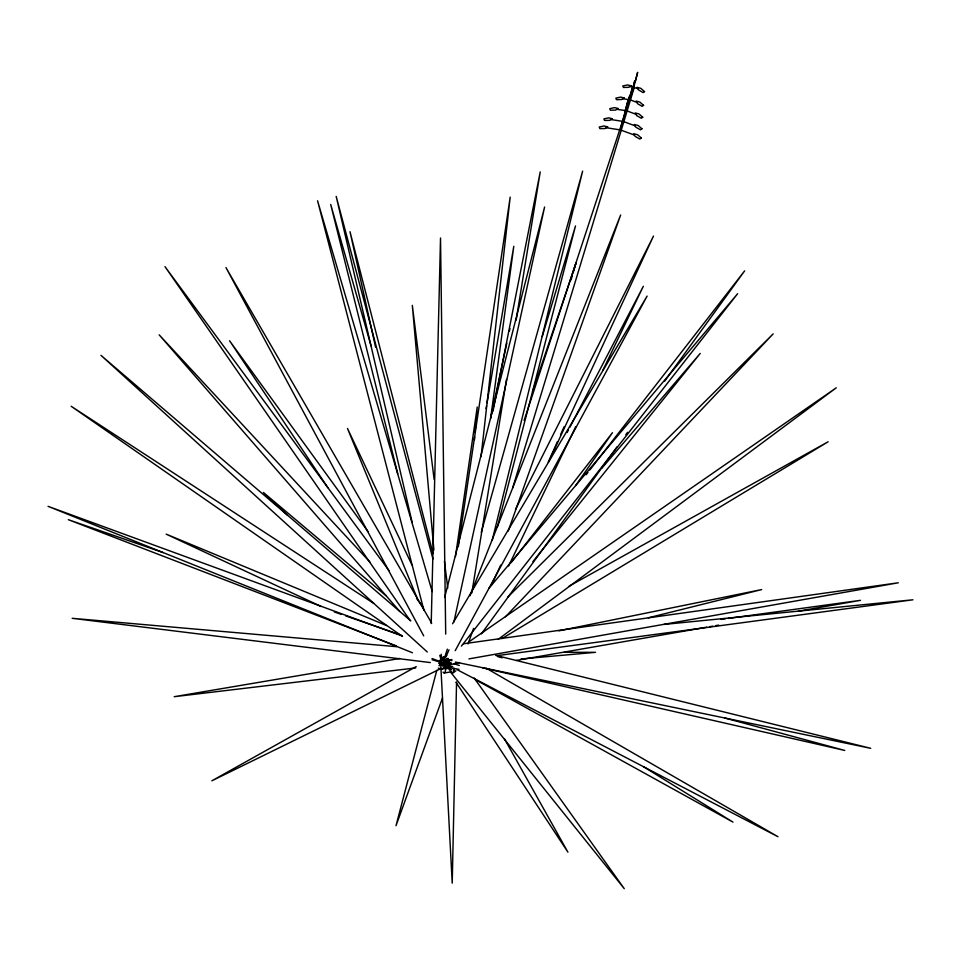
<?xml version="1.0" encoding="UTF-8"?>
<svg xmlns="http://www.w3.org/2000/svg" width="961" height="961" viewBox="0 0 961 961"><rect width="100%" height="100%" fill="white"/><g stroke="black" fill="none" stroke-linecap="round" stroke-linejoin="round"><path stroke-width="1.44" d="M456.559 682.118L452.223 883.159L440.847 666.766M431.213 623.557L440.522 238.004L445.7 634.116M445.88 665.889L445.387 671.271L444.715 672.748L443.021 672.232M445.592 666.357L447.297 661.48M474.422 439.898L474.686 436.907M475.07 432.426L477.245 407.02L455.454 556.551M481.041 456.715L510.183 197.113L458.313 546.761M490.627 418.576L513.787 246.304L487.059 402.779M635.197 81.949L637.66 72.339L633.852 86.838L524.105 420.534M471.827 592.841L506.507 379.427M516.129 320.145L540.214 171.935L492.957 411.404M486.05 408.677L486.554 405.734M443.562 659.15L444.078 656.531M491.383 414.792L506.819 343.101M509.33 331.401L509.967 328.482M453.892 621.971L544.599 207.011L444.643 597.478M447.345 649.155L444.246 658.886M633.299 86.958L634.164 87.715L633.852 86.838M492.296 539.938L582.63 171.142L481.281 532.31M497.293 527.277L575.507 225.931L542.244 336.53M453.988 671.21L453.904 667.991M436.799 670.31L396.004 825.703L442.504 697.974M620.446 129.315L625.443 110.347M623.136 120.798L627.401 104.593M626.512 110.119L629.851 97.397M629.972 99.151L632.374 90.01M449.015 649.792L445.844 657.108M446.421 665.997L452.331 673.457L451.742 671.943M448.006 659.474L446.865 664.243L447.225 666.73M446.649 665.048L449.808 659.678M571.038 279.999L572.3 275.687M573.14 272.804L576.095 262.737L532.526 391.728M512.621 488.08L634.164 87.715M468.043 643.93L473.569 628.41M508.201 531.061L620.638 215L470.037 595.724M548.25 462.157L557.464 441.628M560.527 434.78L564.215 426.564M491.299 585.453L500.765 565.056M548.731 461.736L653.492 236.07L515.504 509.318M508.609 565.969L575.651 426.804M602.979 370.057L643.329 286.294L569.873 427.225M567.098 432.546L568.492 429.891M455.214 650.669L647.113 296.096L452.571 623.761M575.711 485.521L612.457 432.702L511.132 562.653M446.649 655.354L443.381 659.282L440.078 660.808M481.401 633.864L616.974 446.913M625.779 434.768L627.545 432.342M664.519 381.349L744.631 270.882L589.802 470.013M445.472 665.925L442.012 669.156L438.336 668.171M586.114 474.746L587.964 472.38M461.364 646.14L737.628 293.706L488.837 588.384M532.923 561.572L700.233 353.42L601.838 468.223M505.462 616.806L773.173 333.887L507.864 596.997M448.979 661.132L442.829 666.117M452.331 673.457L455.946 670.778M498.062 639.437L836.25 387.824L468.728 641.996M501.966 638.609L828.13 441.76L569.188 586.126M447.213 662.549L441.495 665.24M416.209 666.574L211.84 780.812L441.279 668.375M448.943 662.489L443.814 664.556L439.561 664.495M447.189 665.024L451.322 663.234M448.03 658.345L445.063 659.534L440.27 659.318M459.526 662.513L446.937 665.432M441.676 660.267L443.946 659.51M446.613 663.234L449.267 662.393M451.958 659.57L446.541 660.303L441.363 658.213M442.012 669.156L444.919 668.436M648.351 617.791L761.689 589.573L558.846 630.848M445.039 665.36L438.961 665.601M445.303 659.823L448.475 659.174M468.908 658.898L898.319 582.786L463.586 643.762M443.886 673.084L449.796 672.063M516.273 660.447L706.852 627.173M709.807 626.656L712.762 626.14M715.717 625.623L718.672 625.106M798.447 611.172L860.491 600.337L728.402 618.403M399.812 658.477L174.193 696.701L415.717 667.931M459.01 669.324L452.775 668.363L446.853 665.805M451.874 660.627L444.559 659.69M720.978 619.413L725.435 618.8M496.957 655.666L912.95 599.796L663.931 624.434M521.018 658.97L595.568 652.327L564.287 652.303M443.67 663.703L438.721 663.354M396.497 646.681L72.171 618.307L430.372 662.573M440.426 662.237L432.102 659.726M451.081 663.102L445.784 661.552L442.096 657.24M622.836 98.755L629.419 99.68M616.818 109.314L625.959 110.647M610.968 119.56L622.584 121.326M452.703 666.574L447.382 665.637M606.319 127.729L619.893 129.855M440.643 661.757L432.03 658.537M455.358 662.057L870.738 748.319L495.648 655.354M482.722 667.871L844.767 750.445L724.774 717.999M629.779 86.55L633.311 87.367M497.798 656.627L502.135 657.804M634.128 87.547L637.84 88.628M453.748 663.643L459.358 665.48M163.106 552.563L68.291 519.673L396.088 645.804M334.356 611.965L341.431 614.427M345.672 615.893L400.869 635.041M620.746 130.047L634.416 135.057M402.383 636.026L48.05 506.327L412.449 652.759M623.437 121.518L635.101 125.843M626.8 110.839L635.954 114.275M630.248 99.872L636.831 102.371M386.442 625.503L166.181 534.136L321.094 606.475M443.934 664.015L439.273 661.624M457.364 669.805L777.978 836.719L486.29 668.243M453.34 671.078L454.109 671.499M475.227 679.523L732.979 822.111L643.714 766.83M373.769 603.424L71.15 406.263L402.479 636.41M445.267 661.504L447.526 663.138M439.886 660.82L444.174 663.558L443.586 661.612M451.73 669.901L447.009 666.117M385.926 595.628L263.41 492.464L287.435 515.12M410.803 620.866L100.953 355.342L427.297 652.002M369.829 561.945L159.166 334.836L399.848 611.532M450.601 672.183L624.254 888.661L474.133 677.998M388.917 570.522L164.98 266.629L410.179 620.602M368.027 531.553L229.559 340.759L327.917 487.768M416.533 598.391L423.585 608.109M455.958 682.19L567.915 852.167L504.321 738.589M442.348 663.595L439.778 655.354M445.351 663.751L443.393 656.952M431.705 623.184L225.943 267.554L423.717 635.894M411.909 564.876L347.486 428.462L416.966 597.742M432.222 591.616L317.562 200.777L423.897 610.295M371.006 345.756L330.692 204.429L397.758 473.845M432.967 558.99L336.182 196.404L412.053 521.991M433.027 553.584L349.996 231.709L375.571 347.137M446.252 666.225L446.889 668.856M434.144 479.431L412.317 305.37L433.904 550.016M444.414 561.26L447.766 588.036M441.159 654.249L441.76 660.255M625.503 109.902L625.371 110.791L627.893 100.905L625.503 109.902M627.461 104.148L627.329 105.049L629.839 95.211L627.461 104.148M629.923 96.953L629.779 97.854L632.278 88.088L629.923 96.953M632.434 89.553L632.302 90.454L634.777 80.772L632.434 89.553M641.299 137.976L639.822 139.033L635.125 136.39L633.707 133.711L637.527 134.696L641.299 137.976M641.936 128.774L640.482 129.807L635.81 127.176L634.392 124.51L638.188 125.507L641.936 128.774M642.741 117.23L641.287 118.239L636.65 115.596L635.245 112.954L639.017 113.975L642.741 117.23M643.57 105.338L642.128 106.323L637.527 103.68L636.134 101.073L639.87 102.094L643.57 105.338M644.531 91.595L643.101 92.556L638.536 89.914L637.155 87.331L640.855 88.376L644.531 91.595M607.628 126.924L604.998 128.546L599.82 128.606L599.256 127.02L604.073 125.975L607.628 126.924M618.115 108.509L615.508 110.107L610.379 110.203L609.803 108.653L614.572 107.62L618.115 108.509M612.277 118.756L609.658 120.365L604.505 120.437L603.928 118.876L608.733 117.843L612.277 118.756M624.121 97.962L621.539 99.536L616.433 99.644L615.857 98.13L620.59 97.097L624.121 97.962M631.065 85.769L628.506 87.331L623.425 87.451L622.836 85.973L627.545 84.928L631.065 85.769"/></g></svg>
